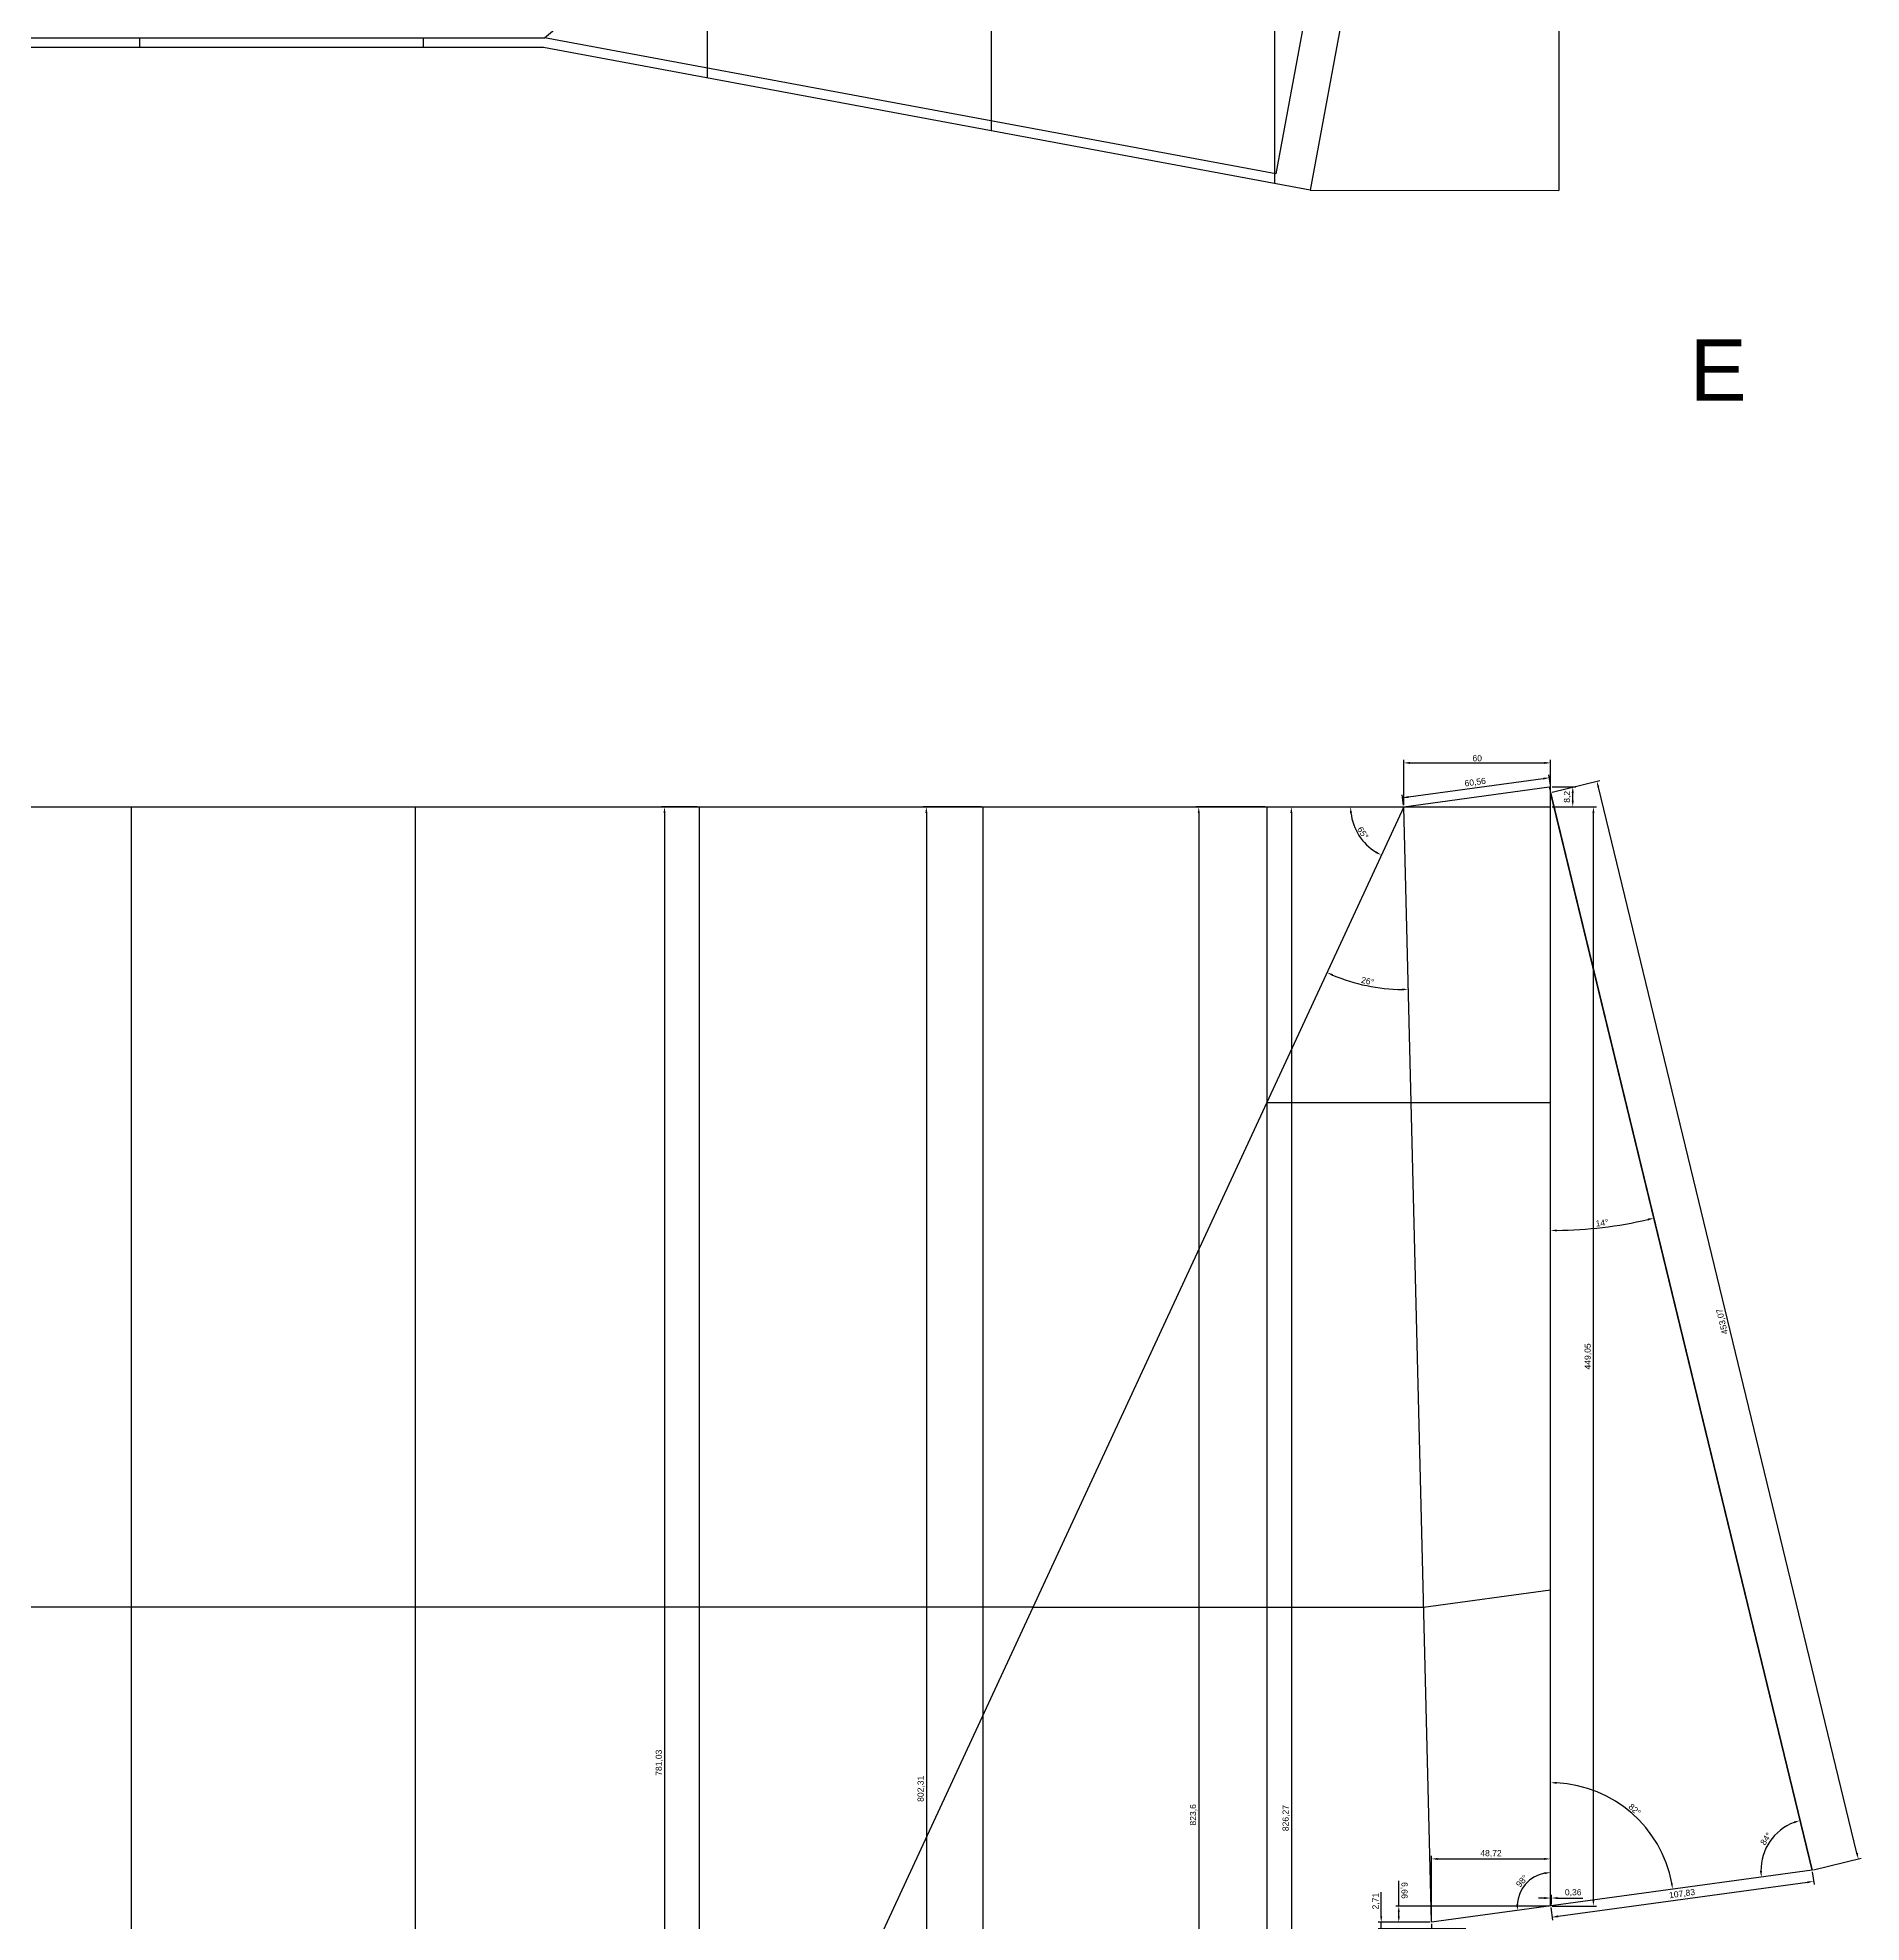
# Model space of a CAD drawing. Header units: millimetres. Extents: x -1487 to 2622, y -1920 to 1543.
# Drawn here: x 654 to 1400, y -1526 to -756 of the extents above; entities that cross this region are included whole.
import ezdxf

# ---------------------------------------------------------------- set-up
doc = ezdxf.new("R2010")
doc.units = ezdxf.units.MM
for name, color, linetype in [('+bryła6', 122, 'Continuous'), ('bryła5', 122, 'Continuous'), ('kalenica główna', 70, 'Continuous'), ('kalenice2', 130, 'Continuous'), ('linia zalamania', 84, 'Continuous'), ('literki', 7, 'Continuous')]:
    doc.layers.add(name, color=color, linetype=linetype)
for name, color, linetype, transparency in [('+szwy5.s', 170, 'Continuous', 0.6), ('szwy5.s', 170, 'Continuous', 0.6), ('szwy5.s-wymiary', 140, 'Continuous', 0.6)]:
    doc.layers.add(name, color=color, linetype=linetype, transparency=transparency)
doc.styles.get("Standard").update_dxf_attribs({"font": 'arial.ttf'})
doc.dimstyles.new('ISO-25', dxfattribs={"dimtxt": 2.5, "dimasz": 2.5, "dimexe": 1.25, "dimexo": 0.625, "dimtad": 1, "dimtxsty": 'Standard', "dimcen": 2.5, "dimadec": 0, "dimazin": 0, "dimtfac": 1, "dimtmove": 0, "dimatfit": 3, "dimfxl": 1, "dimarcsym": 0})

# ---------------------------------------------------------------- blocks, each defined once
blk = doc.blocks.new('*D10')
at = {"layer": 'szwy5.s-wymiary', "color": 0, "lineweight": -2, "transparency": 16777216}
blk.add_arc((1040.67, -1680.43), 49.21, 43.10639, 87.08903, dxfattribs=at)
at = {"layer": 'szwy5.s-wymiary', "color": 0, "transparency": 16777216}
for points in [[(1043.16, -1631.7), (1043.18, -1630.86), (1040.67, -1631.22)], [(1076.91, -1646.52), (1076.28, -1647.08), (1078.26, -1648.67)]]:
    blk.add_solid(points, dxfattribs=at)
at = {"layer": 'szwy5.s-wymiary', "color": 0, "transparency": 16777216, "insert": (1060.59, -1637.52), "char_height": 2.5, "attachment_point": 5, "rotation": 155.09771}
blk.add_mtext('50°', dxfattribs=at)
blk = doc.blocks.new('*D13')
at = {"layer": 'szwy5.s-wymiary', "color": 0, "lineweight": -2, "transparency": 16777216}
for p, q in [((1270.17, -1515.65), (1267.67, -1515.65)), ((1272.67, -1518.29), (1272.67, -1514.4)), ((1272.67, -1515.65), (1273.02, -1515.65)), ((1273.02, -1518.24), (1273.02, -1514.4)), ((1275.52, -1515.65), (1285.77, -1515.65))]:
    blk.add_line(p, q, dxfattribs=at)
at = {"layer": 'szwy5.s-wymiary', "color": 0, "transparency": 16777216}
for points in [[(1270.17, -1515.23), (1270.17, -1516.07), (1272.67, -1515.65)], [(1275.52, -1515.23), (1275.52, -1516.07), (1273.02, -1515.65)]]:
    blk.add_solid(points, dxfattribs=at)
at = {"layer": 'szwy5.s-wymiary', "color": 0, "transparency": 16777216, "insert": (1281.9, -1513.52), "char_height": 2.5, "attachment_point": 5, "rotation": 0}
blk.add_mtext('0,36', dxfattribs=at)
blk = doc.blocks.new('*D14')
at = {"layer": 'szwy5.s-wymiary', "color": 0, "lineweight": -2, "transparency": 16777216}
blk.add_arc((1272.67, -1518.91), 13.65, 100.50836, 177.27055, dxfattribs=at)
at = {"layer": 'szwy5.s-wymiary', "color": 0, "transparency": 16777216}
for points in [[(1270.14, -1505.08), (1270.22, -1505.91), (1272.67, -1505.26)], [(1259.45, -1518.24), (1258.62, -1518.28), (1259.14, -1520.76)]]:
    blk.add_solid(points, dxfattribs=at)
at = {"layer": 'szwy5.s-wymiary', "color": 0, "transparency": 16777216, "insert": (1260.95, -1508.69), "char_height": 2.5, "attachment_point": 5, "rotation": 48.88945}
blk.add_mtext('98°', dxfattribs=at)
blk = doc.blocks.new('*D15')
at = {"layer": 'szwy5.s-wymiary', "color": 0, "lineweight": -2, "transparency": 16777216}
for p, q in [((1223.95, -1524.94), (1223.95, -1498.42)), ((1226.45, -1499.67), (1270.17, -1499.67)), ((1272.67, -1518.29), (1272.67, -1498.42))]:
    blk.add_line(p, q, dxfattribs=at)
at = {"layer": 'szwy5.s-wymiary', "color": 0, "transparency": 16777216}
for points in [[(1226.45, -1499.26), (1226.45, -1500.09), (1223.95, -1499.67)], [(1270.17, -1499.26), (1270.17, -1500.09), (1272.67, -1499.67)]]:
    blk.add_solid(points, dxfattribs=at)
at = {"layer": 'szwy5.s-wymiary', "color": 0, "transparency": 16777216, "insert": (1248.31, -1497.55), "char_height": 2.5, "attachment_point": 5, "rotation": 0}
blk.add_mtext('48,72', dxfattribs=at)
blk = doc.blocks.new('*D16')
at = {"layer": 'szwy5.s-wymiary', "color": 0, "lineweight": -2, "transparency": 16777216}
for p, q in [((1210.63, -1518.91), (1210.63, -1508.66)), ((1272.04, -1518.91), (1209.38, -1518.91)), ((1210.63, -1523.07), (1210.63, -1521.41)), ((1223.32, -1525.57), (1209.38, -1525.57))]:
    blk.add_line(p, q, dxfattribs=at)
at = {"layer": 'szwy5.s-wymiary', "color": 0, "transparency": 16777216}
for points in [[(1211.04, -1521.41), (1210.21, -1521.41), (1210.63, -1518.91)], [(1211.04, -1523.07), (1210.21, -1523.07), (1210.63, -1525.57)]]:
    blk.add_solid(points, dxfattribs=at)
at = {"layer": 'szwy5.s-wymiary', "color": 0, "transparency": 16777216, "insert": (1212.75, -1512.53), "char_height": 2.5, "attachment_point": 5, "rotation": 270}
blk.add_mtext('6,66', dxfattribs=at)
blk = doc.blocks.new('*D17')
at = {"layer": 'szwy5.s-wymiary', "color": 0, "lineweight": -2, "transparency": 16777216}
blk.add_arc((1040.67, -1680.43), 22.64, 276.33038, 33.86505, dxfattribs=at)
at = {"layer": 'szwy5.s-wymiary', "color": 0, "transparency": 16777216}
for points in [[(1059.13, -1668.06), (1059.8, -1667.56), (1057.96, -1665.82)], [(1043.19, -1703.35), (1043.14, -1702.51), (1040.67, -1703.07)]]:
    blk.add_solid(points, dxfattribs=at)
at = {"layer": 'szwy5.s-wymiary', "color": 0, "transparency": 16777216, "insert": (1062.93, -1690.76), "char_height": 2.5, "attachment_point": 5, "rotation": 245.09771}
blk.add_mtext('130°', dxfattribs=at)
blk = doc.blocks.new('*D20')
at = {"layer": 'szwy5.s-wymiary', "color": 0, "lineweight": -2, "transparency": 16777216}
blk.add_arc((1272.67, -1534.51), 14.6, 179.42619, 260.1765, dxfattribs=at)
at = {"layer": 'szwy5.s-wymiary', "color": 0, "transparency": 16777216}
for points in [[(1257.65, -1534.32), (1258.48, -1534.4), (1258.31, -1531.87)], [(1270.21, -1548.48), (1270.14, -1549.31), (1272.67, -1549.11)]]:
    blk.add_solid(points, dxfattribs=at)
at = {"layer": 'szwy5.s-wymiary', "color": 0, "transparency": 16777216, "insert": (1259.99, -1545.07), "char_height": 2.5, "attachment_point": 5, "rotation": 129.80135}
blk.add_mtext('100°', dxfattribs=at)
blk = doc.blocks.new('*D21')
at = {"layer": 'szwy5.s-wymiary', "color": 0, "lineweight": -2, "transparency": 16777216}
for p, q in [((1203.46, -1523.07), (1203.46, -1513.26)), ((1223.32, -1525.57), (1202.21, -1525.57)), ((1238.08, -1528.27), (1202.21, -1528.27)), ((1203.46, -1528.27), (1203.46, -1525.57)), ((1203.46, -1530.77), (1203.46, -1533.27))]:
    blk.add_line(p, q, dxfattribs=at)
at = {"layer": 'szwy5.s-wymiary', "color": 0, "transparency": 16777216}
for points in [[(1203.04, -1523.07), (1203.87, -1523.07), (1203.46, -1525.57)], [(1203.04, -1530.77), (1203.87, -1530.77), (1203.46, -1528.27)]]:
    blk.add_solid(points, dxfattribs=at)
at = {"layer": 'szwy5.s-wymiary', "color": 0, "transparency": 16777216, "insert": (1201.33, -1516.92), "char_height": 2.5, "attachment_point": 5, "rotation": 90}
blk.add_mtext('2,71', dxfattribs=at)
blk = doc.blocks.new('*D18')
at = {"layer": 'szwy5.s-wymiary', "color": 0, "lineweight": -2, "transparency": 16777216}
for p, q in [((1223.95, -1526.19), (1223.95, -1546.25)), ((1238.7, -1528.9), (1238.7, -1546.25)), ((1226.45, -1545), (1236.2, -1545))]:
    blk.add_line(p, q, dxfattribs=at)
at = {"layer": 'szwy5.s-wymiary', "color": 0, "transparency": 16777216}
for points in [[(1226.45, -1545.41), (1226.45, -1544.58), (1223.95, -1545)], [(1236.2, -1545.41), (1236.2, -1544.58), (1238.7, -1545)]]:
    blk.add_solid(points, dxfattribs=at)
at = {"layer": 'szwy5.s-wymiary', "color": 0, "transparency": 16777216, "insert": (1231.33, -1547.12), "char_height": 2.5, "attachment_point": 5, "rotation": 180}
blk.add_mtext('14,75', dxfattribs=at)
blk = doc.blocks.new('*D31')
at = {"layer": 'szwy5.s-wymiary', "color": 0, "lineweight": -2, "transparency": 16777216}
for p, q in [((924.04, -1069.87), (909.33, -1069.87)), ((910.58, -1072.37), (910.58, -1848.4)), ((924.04, -1850.9), (909.33, -1850.9))]:
    blk.add_line(p, q, dxfattribs=at)
at = {"layer": 'szwy5.s-wymiary', "color": 0, "transparency": 16777216}
for points in [[(910.17, -1072.37), (911, -1072.37), (910.58, -1069.87)], [(910.17, -1848.4), (911, -1848.4), (910.58, -1850.9)]]:
    blk.add_solid(points, dxfattribs=at)
at = {"layer": 'szwy5.s-wymiary', "color": 0, "transparency": 16777216, "insert": (908.45, -1460.38), "char_height": 2.5, "attachment_point": 5, "rotation": 90}
blk.add_mtext('781,03', dxfattribs=at)
blk = doc.blocks.new('*D32')
at = {"layer": 'szwy5.s-wymiary', "color": 0, "lineweight": -2, "transparency": 16777216}
for p, q in [((1040.04, -1069.87), (1016.32, -1069.87)), ((1017.57, -1072.37), (1017.57, -1869.68)), ((1040.04, -1872.18), (1016.32, -1872.18))]:
    blk.add_line(p, q, dxfattribs=at)
at = {"layer": 'szwy5.s-wymiary', "color": 0, "transparency": 16777216}
for points in [[(1017.16, -1072.37), (1017.99, -1072.37), (1017.57, -1069.87)], [(1017.16, -1869.68), (1017.99, -1869.68), (1017.57, -1872.18)]]:
    blk.add_solid(points, dxfattribs=at)
at = {"layer": 'szwy5.s-wymiary', "color": 0, "transparency": 16777216, "insert": (1015.45, -1471.02), "char_height": 2.5, "attachment_point": 5, "rotation": 90}
blk.add_mtext('802,31', dxfattribs=at)
blk = doc.blocks.new('*D33')
at = {"layer": 'szwy5.s-wymiary', "color": 0, "lineweight": -2, "transparency": 16777216}
for p, q in [((1156.04, -1069.87), (1127.64, -1069.87)), ((1128.89, -1072.37), (1128.89, -1890.97)), ((1156.04, -1893.47), (1127.64, -1893.47))]:
    blk.add_line(p, q, dxfattribs=at)
at = {"layer": 'szwy5.s-wymiary', "color": 0, "transparency": 16777216}
for points in [[(1128.48, -1072.37), (1129.31, -1072.37), (1128.89, -1069.87)], [(1128.48, -1890.97), (1129.31, -1890.97), (1128.89, -1893.47)]]:
    blk.add_solid(points, dxfattribs=at)
at = {"layer": 'szwy5.s-wymiary', "color": 0, "transparency": 16777216, "insert": (1126.77, -1481.67), "char_height": 2.5, "attachment_point": 5, "rotation": 90}
blk.add_mtext('823,6', dxfattribs=at)
blk = doc.blocks.new('*D34')
at = {"layer": 'szwy5.s-wymiary', "color": 0, "lineweight": -2, "transparency": 16777216}
for p, q in [((1156.67, -1069.87), (1167.98, -1069.87)), ((1166.73, -1072.37), (1166.73, -1893.63)), ((1170.58, -1896.13), (1165.48, -1896.13))]:
    blk.add_line(p, q, dxfattribs=at)
at = {"layer": 'szwy5.s-wymiary', "color": 0, "transparency": 16777216}
for points in [[(1166.31, -1072.37), (1167.14, -1072.37), (1166.73, -1069.87)], [(1166.31, -1893.63), (1167.14, -1893.63), (1166.73, -1896.13)]]:
    blk.add_solid(points, dxfattribs=at)
at = {"layer": 'szwy5.s-wymiary', "color": 0, "transparency": 16777216, "insert": (1164.6, -1483), "char_height": 2.5, "attachment_point": 5, "rotation": 90}
blk.add_mtext('826,27', dxfattribs=at)
blk = doc.blocks.new('*D36')
at = {"layer": 'szwy5.s-wymiary', "color": 0, "lineweight": -2, "transparency": 16777216}
for p, q in [((1273.29, -1069.87), (1291.41, -1069.87)), ((1290.16, -1516.41), (1290.16, -1072.37)), ((1273.29, -1518.91), (1291.41, -1518.91))]:
    blk.add_line(p, q, dxfattribs=at)
at = {"layer": 'szwy5.s-wymiary', "color": 0, "transparency": 16777216}
for points in [[(1289.74, -1072.37), (1290.57, -1072.37), (1290.16, -1069.87)], [(1289.74, -1516.41), (1290.57, -1516.41), (1290.16, -1518.91)]]:
    blk.add_solid(points, dxfattribs=at)
at = {"layer": 'szwy5.s-wymiary', "color": 0, "transparency": 16777216, "insert": (1288.03, -1294.39), "char_height": 2.5, "attachment_point": 5, "rotation": 90}
blk.add_mtext('449,05', dxfattribs=at)
blk = doc.blocks.new('*D37')
at = {"layer": 'szwy5.s-wymiary', "color": 0, "lineweight": -2, "transparency": 16777216}
for p, q in [((1273.29, -1061.67), (1282.96, -1061.67)), ((1273.29, -1069.87), (1282.96, -1069.87)), ((1281.71, -1067.37), (1281.71, -1064.17))]:
    blk.add_line(p, q, dxfattribs=at)
at = {"layer": 'szwy5.s-wymiary', "color": 0, "transparency": 16777216}
for points in [[(1281.29, -1064.17), (1282.13, -1064.17), (1281.71, -1061.67)], [(1281.29, -1067.37), (1282.13, -1067.37), (1281.71, -1069.87)]]:
    blk.add_solid(points, dxfattribs=at)
at = {"layer": 'szwy5.s-wymiary', "color": 0, "transparency": 16777216, "insert": (1279.58, -1065.77), "char_height": 2.5, "attachment_point": 5, "rotation": 90}
blk.add_mtext('8,2', dxfattribs=at)
blk = doc.blocks.new('*D38')
at = {"layer": 'szwy5.s-wymiary', "color": 0, "lineweight": -2, "transparency": 16777216}
for p, q in [((1212.67, -1069.24), (1212.67, -1050.66)), ((1215.17, -1051.91), (1270.17, -1051.91)), ((1272.67, -1069.24), (1272.67, -1050.66))]:
    blk.add_line(p, q, dxfattribs=at)
at = {"layer": 'szwy5.s-wymiary', "color": 0, "transparency": 16777216}
for points in [[(1215.17, -1051.5), (1215.17, -1052.33), (1212.67, -1051.91)], [(1270.17, -1051.5), (1270.17, -1052.33), (1272.67, -1051.91)]]:
    blk.add_solid(points, dxfattribs=at)
at = {"layer": 'szwy5.s-wymiary', "color": 0, "transparency": 16777216, "insert": (1242.67, -1050.01), "char_height": 2.5, "attachment_point": 5}
blk.add_mtext('60', dxfattribs=at)
blk = doc.blocks.new('*D39')
at = {"layer": 'szwy5.s-wymiary', "color": 0, "lineweight": -2, "transparency": 16777216}
for p, q in [((1214.64, -1065.84), (1269.69, -1058.32)), ((1272.58, -1061.05), (1271.99, -1056.74)), ((1212.58, -1069.25), (1211.99, -1064.94))]:
    blk.add_line(p, q, dxfattribs=at)
at = {"layer": 'szwy5.s-wymiary', "color": 0, "transparency": 16777216}
for points in [[(1269.63, -1057.91), (1269.74, -1058.73), (1272.16, -1057.98)], [(1214.58, -1065.43), (1214.7, -1066.25), (1212.16, -1066.18)]]:
    blk.add_solid(points, dxfattribs=at)
at = {"layer": 'szwy5.s-wymiary', "color": 0, "transparency": 16777216, "insert": (1241.87, -1059.97), "char_height": 2.5, "attachment_point": 5, "rotation": 7.77891}
blk.add_mtext('60,56', dxfattribs=at)
blk = doc.blocks.new('*D40')
at = {"layer": 'szwy5.s-wymiary', "color": 0, "lineweight": -2, "transparency": 16777216}
for p, q in [((1273.27, -1063.87), (1292.8, -1059.14)), ((1397.83, -1497.3), (1292.17, -1061.86)), ((1380.11, -1504.17), (1399.64, -1499.43))]:
    blk.add_line(p, q, dxfattribs=at)
at = {"layer": 'szwy5.s-wymiary', "color": 0, "transparency": 16777216}
for points in [[(1291.77, -1061.96), (1292.58, -1061.76), (1291.58, -1059.43)], [(1397.43, -1497.4), (1398.24, -1497.2), (1398.42, -1499.73)]]:
    blk.add_solid(points, dxfattribs=at)
at = {"layer": 'szwy5.s-wymiary', "color": 0, "transparency": 16777216, "insert": (1342.93, -1280.08), "char_height": 2.5, "attachment_point": 5, "rotation": 103.63929}
blk.add_mtext('453,07', dxfattribs=at)
blk = doc.blocks.new('*D41')
at = {"layer": 'szwy5.s-wymiary', "color": 0, "lineweight": -2, "transparency": 16777216}
for p, q in [((1379.59, -1504.94), (1380.3, -1510.1)), ((1275.76, -1523.12), (1377.65, -1509.2)), ((1272.75, -1519.53), (1273.46, -1524.69))]:
    blk.add_line(p, q, dxfattribs=at)
at = {"layer": 'szwy5.s-wymiary', "color": 0, "transparency": 16777216}
for points in [[(1377.59, -1508.79), (1377.71, -1509.61), (1380.13, -1508.86)], [(1275.71, -1522.71), (1275.82, -1523.53), (1273.29, -1523.46)]]:
    blk.add_solid(points, dxfattribs=at)
at = {"layer": 'szwy5.s-wymiary', "color": 0, "transparency": 16777216, "insert": (1326.42, -1514.05), "char_height": 2.5, "attachment_point": 5, "rotation": 7.77891}
blk.add_mtext('107,83', dxfattribs=at)
blk = doc.blocks.new('*D49')
at = {"layer": 'szwy5.s-wymiary', "color": 0, "lineweight": -2, "transparency": 16777216}
blk.add_arc((858.17, -1834.63), 29.2, 45.10229, 60.22338, dxfattribs=at)
at = {"layer": 'szwy5.s-wymiary', "color": 0, "transparency": 16777216}
for points in [[(872.48, -1809.65), (872.86, -1808.91), (870.45, -1808.14)], [(879.08, -1813.66), (878.47, -1814.23), (880.47, -1815.78)]]:
    blk.add_solid(points, dxfattribs=at)
at = {"layer": 'szwy5.s-wymiary', "color": 0, "transparency": 16777216, "insert": (877.03, -1809.9), "char_height": 2.5, "attachment_point": 5, "rotation": 322.66283}
blk.add_mtext('25°', dxfattribs=at)
blk = doc.blocks.new('*D50')
at = {"layer": 'szwy5.s-wymiary', "color": 0, "lineweight": -2, "transparency": 16777216}
blk.add_arc((858.17, -1834.63), 13.21, 75.98867, 169.14157, dxfattribs=at)
at = {"layer": 'szwy5.s-wymiary', "color": 0, "transparency": 16777216}
for points in [[(861.5, -1821.42), (861.23, -1822.2), (863.72, -1822.64)], [(845.61, -1832.18), (844.78, -1832.1), (844.96, -1834.63)]]:
    blk.add_solid(points, dxfattribs=at)
at = {"layer": 'szwy5.s-wymiary', "color": 0, "transparency": 16777216, "insert": (850.03, -1821.89), "char_height": 2.5, "attachment_point": 5, "rotation": 32.56512}
blk.add_mtext('115°', dxfattribs=at)
blk = doc.blocks.new('*D51')
at = {"layer": 'szwy5.s-wymiary', "color": 0, "lineweight": -2, "transparency": 16777216}
blk.add_arc((351.17, -1834.63), 7.6, 18.92157, 95.94819, dxfattribs=at)
at = {"layer": 'szwy5.s-wymiary', "color": 0, "transparency": 16777216}
for points in [[(350.49, -1827.47), (350.27, -1826.66), (347.97, -1827.73)], [(358.77, -1832.09), (357.95, -1832.23), (358.77, -1834.63)]]:
    blk.add_solid(points, dxfattribs=at)
at = {"layer": 'szwy5.s-wymiary', "color": 0, "transparency": 16777216, "insert": (356.28, -1826.62), "char_height": 2.5, "attachment_point": 5, "rotation": 327.43488}
blk.add_mtext('115°', dxfattribs=at)
blk = doc.blocks.new('*D54')
at = {"layer": 'szwy5.s-wymiary', "color": 0, "lineweight": -2, "transparency": 16777216}
blk.add_arc((-3.33, -1069.87), 106.27, 296.21769, 358.65207, dxfattribs=at)
at = {"layer": 'szwy5.s-wymiary', "color": 0, "transparency": 16777216}
for points in [[(102.49, -1072.36), (103.32, -1072.37), (102.94, -1069.87)], [(43.79, -1165.58), (43.43, -1164.83), (41.36, -1166.28)]]:
    blk.add_solid(points, dxfattribs=at)
at = {"layer": 'szwy5.s-wymiary', "color": 0, "transparency": 16777216, "insert": (84.63, -1126.04), "char_height": 2.5, "attachment_point": 5, "rotation": 57.43488}
blk.add_mtext('65°', dxfattribs=at)
blk = doc.blocks.new('*D57')
at = {"layer": 'szwy5.s-wymiary', "color": 0, "lineweight": -2, "transparency": 16777216}
blk.add_arc((1212.67, -1069.87), 21.74, 186.59116, 238.53908, dxfattribs=at)
at = {"layer": 'szwy5.s-wymiary', "color": 0, "transparency": 16777216}
for points in [[(1190.65, -1072.39), (1191.48, -1072.34), (1190.92, -1069.87)], [(1201.51, -1088.05), (1201.12, -1088.78), (1203.52, -1089.59)]]:
    blk.add_solid(points, dxfattribs=at)
at = {"layer": 'szwy5.s-wymiary', "color": 0, "transparency": 16777216, "insert": (1195.94, -1080.55), "char_height": 2.5, "attachment_point": 5, "rotation": 302.56512}
blk.add_mtext('65°', dxfattribs=at)
blk = doc.blocks.new('*D58')
at = {"layer": 'szwy5.s-wymiary', "color": 0, "lineweight": -2, "transparency": 16777216}
blk.add_arc((1212.67, -1069.87), 74.6, 247.05035, 269.49826, dxfattribs=at)
at = {"layer": 'szwy5.s-wymiary', "color": 0, "transparency": 16777216}
for points in [[(1183.41, -1138.95), (1183.75, -1138.18), (1181.29, -1137.55)], [(1212.01, -1144.05), (1212.02, -1144.88), (1214.51, -1144.45)]]:
    blk.add_solid(points, dxfattribs=at)
at = {"layer": 'szwy5.s-wymiary', "color": 0, "transparency": 16777216, "insert": (1197.89, -1141.05), "char_height": 2.5, "attachment_point": 5, "rotation": 348.27431}
blk.add_mtext('26°', dxfattribs=at)
blk = doc.blocks.new('*D59')
at = {"layer": 'szwy5.s-wymiary', "color": 0, "lineweight": -2, "transparency": 16777216}
blk.add_arc((1272.67, -1064.02), 178.92, 270.8006, 282.8387, dxfattribs=at)
at = {"layer": 'szwy5.s-wymiary', "color": 0, "transparency": 16777216}
for points in [[(1312.33, -1238.06), (1312.52, -1238.87), (1314.86, -1237.89)], [(1275.17, -1243.34), (1275.16, -1242.5), (1272.67, -1242.94)]]:
    blk.add_solid(points, dxfattribs=at)
at = {"layer": 'szwy5.s-wymiary', "color": 0, "transparency": 16777216, "insert": (1293.69, -1239.81), "char_height": 2.5, "attachment_point": 5, "rotation": 6.81965}
blk.add_mtext('14°', dxfattribs=at)
blk = doc.blocks.new('*D60')
at = {"layer": 'szwy5.s-wymiary', "color": 0, "lineweight": -2, "transparency": 16777216}
blk.add_arc((1379.51, -1504.32), 20.89, 110.49876, 180.91943, dxfattribs=at)
at = {"layer": 'szwy5.s-wymiary', "color": 0, "transparency": 16777216}
for points in [[(1372.07, -1484.35), (1372.31, -1485.14), (1374.58, -1484.01)], [(1359.03, -1504.62), (1358.2, -1504.68), (1358.8, -1507.15)]]:
    blk.add_solid(points, dxfattribs=at)
at = {"layer": 'szwy5.s-wymiary', "color": 0, "transparency": 16777216, "insert": (1360.67, -1491.47), "char_height": 2.5, "attachment_point": 5, "rotation": 55.7091}
blk.add_mtext('84°', dxfattribs=at)
blk = doc.blocks.new('*D61')
at = {"layer": 'szwy5.s-wymiary', "color": 0, "lineweight": -2, "transparency": 16777216}
blk.add_arc((1272.67, -1518.91), 50.38, 10.6225, 87.15641, dxfattribs=at)
at = {"layer": 'szwy5.s-wymiary', "color": 0, "transparency": 16777216}
for points in [[(1275.16, -1469.01), (1275.18, -1468.18), (1272.67, -1468.53)], [(1322.59, -1509.56), (1321.77, -1509.69), (1322.58, -1512.09)]]:
    blk.add_solid(points, dxfattribs=at)
at = {"layer": 'szwy5.s-wymiary', "color": 0, "transparency": 16777216, "insert": (1307.04, -1479.52), "char_height": 2.5, "attachment_point": 5, "rotation": 318.88945}
blk.add_mtext('82°', dxfattribs=at)

msp = doc.modelspace()

# ---------------------------------------------------------------- linework, layer by layer
at = {"layer": '+bryła6', "transparency": 33554687, "extrusion": (0.398949, 0.723319, 0.563604)}
msp.add_line((861.5, -755.646, 0), (1227.297, -451.401, 0), dxfattribs=at)
at = {"layer": '+bryła6', "transparency": 33554687, "extrusion": (0.135099, 0.726413, 0.673849)}
msp.add_line((1227.297, -451.401, 0), (1160.375, -811.231, 0), dxfattribs=at)
at = {"layer": '+bryła6', "transparency": 33554687, "extrusion": (5.27343e-10, 0.413554, 0.91048)}
msp.add_line((354.5, -755.646), (861.5, -755.646, 0), dxfattribs=at)
at = {"layer": '+bryła6', "transparency": 33554687, "extrusion": (-4.55093e-11, 5.8132e-12, -1)}
msp.add_line((1160.375, -811.231, 0), (861.5, -755.646, 0), dxfattribs=at)
at = {"layer": '+szwy5.s', "transparency": 33554687}
for p, q in [((1242.044, -454.144, 0), (1174.391, -817.906, 0)), ((1160, -815.23), (1160, -507.374, 0)), ((861.131, -759.646, 0), (354.869, -759.646)), ((696, -755.646, 0), (696, -759.646, 0)), ((812, -755.646, 0), (812, -759.646, 0)), ((1174.391, -817.906, 0), (861.131, -759.646, 0))]:
    msp.add_line(p, q, dxfattribs=at)
at = {"layer": '+szwy5.s', "transparency": 33554559, "extrusion": (-0.564058, 0.678173, 0.471084)}
msp.add_line((1276, -480.802, 0), (1276, -818.02, 0), dxfattribs=at)
at = {"layer": '+szwy5.s', "transparency": 33554687, "extrusion": (-3.55295e-11, -8.04759e-12, -1)}
for p, q in [((1044, -603.855, 0), (1044, -793.656, 0)), ((928, -700.335, 0), (928, -772.082, 0))]:
    msp.add_line(p, q, dxfattribs=at)
at = {"layer": '+szwy5.s', "transparency": 33554559, "extrusion": (-3.55295e-11, -8.04759e-12, -1)}
msp.add_line((1174.391, -817.906, 0), (1276, -818.02, 0), dxfattribs=at)
at = {"layer": 'bryła5', "transparency": 33554687, "extrusion": (-0.009492, 0.069485, 0.997538)}
for p, q in [((1272.115, -1061.746), (1379.505, -1504.318, 0)), ((1379.505, -1504.318, 0), (1223.95, -1525.568, 0))]:
    msp.add_line(p, q, dxfattribs=at)
at = {"layer": 'bryła5', "transparency": 33554687, "extrusion": (0.67437, 0.086417, 0.733319)}
msp.add_line((1223.95, -1525.568, 0), (1212.667, -1069.867), dxfattribs=at)
at = {"layer": 'kalenica główna'}
msp.add_line((1212.667, -1069.867), (1272.115, -1061.746), dxfattribs=at)
at = {"layer": 'kalenica główna', "extrusion": (1.86035e-14, 0.912703, -0.408624)}
msp.add_line((-3.333, -1069.867), (1272.667, -1069.867), dxfattribs=at)
at = {"layer": 'kalenice2', "transparency": 33554687, "extrusion": (4.46573e-11, -6.75065e-11, -1)}
msp.add_line((1220.763, -1396.867, 0), (1272.667, -1389.777, 0), dxfattribs=at)
at = {"layer": 'kalenice2', "transparency": 33554687, "extrusion": (1.03666e-13, -2.61458e-14, -1)}
msp.add_line((1061.088, -1396.867, 0), (148.245, -1396.867), dxfattribs=at)
at = {"layer": 'kalenice2', "transparency": 33554687, "extrusion": (-5.53741e-11, -4.71786e-11, -1)}
msp.add_line((1061.088, -1396.867, 0), (1220.763, -1396.867, 0), dxfattribs=at)
at = {"layer": 'linia zalamania'}
msp.add_line((1212.667, -1069.867, 0), (858.167, -1834.629), dxfattribs=at)
at = {"layer": 'szwy5.s', "transparency": 33554687, "extrusion": (1.07969e-14, 0.912703, -0.408624)}
for p, q in [((692.667, -1069.867), (692.667, -1834.629)), ((808.667, -1069.867), (808.667, -1834.629)), ((924.667, -1069.867), (924.667, -1691.168)), ((1040.667, -1069.867), (1040.667, -1440.922))]:
    msp.add_line(p, q, dxfattribs=at)
at = {"layer": 'szwy5.s', "transparency": 33554687}
for p, q in [((1156.667, -1069.867, 0), (1156.667, -1190.676, 0)), ((1156.667, -1190.676, 0), (1156.667, -1582.417, 0)), ((1156.667, -1190.676, 0), (1215.658, -1190.676, 0)), ((1215.658, -1190.676, 0), (1272.667, -1190.676, 0)), ((1040.667, -1440.922, 0), (1040.667, -1680.429, 0))]:
    msp.add_line(p, q, dxfattribs=at)
at = {"layer": 'szwy5.s', "transparency": 33554687, "extrusion": (1.04898e-11, -7.08028e-11, -1)}
for p, q in [((1212.667, -1069.867), (1272.667, -1069.867)), ((1272.667, -1518.913, 0), (1272.667, -1064.021))]:
    msp.add_line(p, q, dxfattribs=at)
at = {"layer": 'szwy5.s', "transparency": 33554687, "extrusion": (0.093364, -0.683445, 0.724007)}
msp.add_line((1379.505, -1504.318, 0), (1272.667, -1064.021), dxfattribs=at)

# ---------------------------------------------------------------- texts
at = {"layer": 'literki', "transparency": 33554687}
msp.add_text('E', height=25, dxfattribs=at).set_placement((1329.502, -903.916))

# ---------------------------------------------------------------- dimensions: what is measured, and where the dimension line sits
at = {"layer": 'szwy5.s-wymiary', "transparency": 33554687}
dim = msp.add_linear_dim(base=(1272.667, -1051.914), p1=(1212.667, -1069.867), p2=(1272.667, -1069.867), dimstyle='ISO-25', dxfattribs=at)
dim.commit()
dim.dimension.update_dxf_attribs({"geometry": '*D38', "text_midpoint": (1242.667, -1050.013)})
for base, p1, p2, angle, picture, middle in [((1272.163, -1057.983), (1212.667, -1069.867), (1272.667, -1061.671), 7.778906, '*D39', (1241.875, -1059.973, 0)), ((1291.583, -1059.431), (1379.505, -1504.318, 0), (1272.667, -1064.021), 103.63929, '*D40', (1342.934, -1280.081, 0)), ((1281.71, -1061.671), (1272.667, -1069.867), (1272.667, -1061.671), 90, '*D37', (1279.582, -1065.769)), ((910.582, -1850.897), (924.667, -1069.867), (924.667, -1850.897, 0), 90, '*D31', (908.455, -1460.382)), ((1017.5729, -1872.1816), (1040.6667, -1069.8671), (1040.6667, -1872.1816, 0), 90, '*D32', (1015.4455, -1471.0243)), ((1128.893, -1893.466), (1156.667, -1069.867, 0), (1156.667, -1893.466, 0), 90, '*D33', (1126.765, -1481.666)), ((1166.725, -1896.134), (1156.042, -1069.867), (1171.207, -1896.134, 0), 90, '*D34', (1164.598, -1483)), ((1290.157, -1069.867), (1272.667, -1518.913, 0), (1272.667, -1069.867), 90, '*D36', (1288.03, -1294.39)), ((1380.126, -1508.861, 0), (1272.667, -1518.913, 0), (1379.505, -1504.318, 0), 7.778906, '*D41', (1326.419, -1514.051, 0))]:
    dim = msp.add_linear_dim(base=base, p1=p1, p2=p2, angle=angle, dimstyle='ISO-25', dxfattribs=at)
    dim.commit()
    dim.dimension.update_dxf_attribs({"geometry": picture, "text_midpoint": middle})
for base, line1, line2, picture, middle in [((357.135, -1829.916), ((351.167, -1834.629), (858.167, -1834.629)), ((-3.333, -1069.867), (351.167, -1834.629)), '*D51', (356.283, -1826.617)), ((73.853, -1142.91), ((-3.333, -1069.867), (1272.667, -1069.867)), ((-3.333, -1069.867), (351.167, -1834.629)), '*D54', (84.625, -1126.043)), ((1192.465, -1077.91), ((1212.667, -1069.867, 0), (858.167, -1834.629)), ((-3.333, -1069.867), (1272.667, -1069.867)), '*D57', (1195.944, -1080.547)), ((855.1, -1821.778), ((1212.667, -1069.867, 0), (858.167, -1834.629)), ((351.167, -1834.629), (858.167, -1834.629)), '*D50', (850.032, -1821.892)), ((877.513, -1812.756), ((1212.667, -1069.867, 0), (858.167, -1834.629)), ((858.167, -1834.629, 0), (1223.95, -1525.568, 0)), '*D49', (877.03, -1809.9)), ((1191.969, -1141.542), ((1223.95, -1525.568, 0), (1212.667, -1069.867)), ((1212.667, -1069.867, 0), (858.167, -1834.629)), '*D58', (1197.892, -1141.052)), ((1365.609, -1488.714), ((1379.505, -1504.318, 0), (1272.667, -1064.021)), ((1379.505, -1504.318, 0), (1223.95, -1525.568, 0)), '*D60', (1360.672, -1491.475)), ((1313.84, -1489.883), ((1379.505, -1504.318, 0), (1223.95, -1525.568, 0)), ((1272.667, -1518.913, 0), (1272.667, -1064.021)), '*D61', (1307.041, -1479.523)), ((1286.849, -1242.376), ((1379.505, -1504.318, 0), (1272.667, -1064.021)), ((1272.667, -1518.913, 0), (1272.667, -1064.021)), '*D59', (1293.689, -1239.806))]:
    dim = msp.add_angular_dim_2l(base=base, line1=line1, line2=line2, dimstyle='ISO-25', dxfattribs=at)
    dim.commit()
    dim.dimension.update_dxf_attribs({"geometry": picture, "text_midpoint": middle})
at = {"layer": 'szwy5.s-wymiary', "color": 152, "true_color": 0x2776bb, "transparency": 33554687}
for base, line1, line2, picture, middle in [((1265.314, -1507.412), ((1272.667, -1518.913, 0), (1272.667, -1064.021)), ((1223.95, -1525.568, 0), (1379.505, -1504.318, 0)), '*D14', (1260.949, -1508.687, 0)), ((1067.616, -1639.252), ((1040.667, -1440.922, 0), (1040.667, -1680.429, 0)), ((858.167, -1834.629, 0), (1223.95, -1525.568, 0)), '*D10', (1060.588, -1637.517, 0)), ((1056.221, -1696.878), ((858.167, -1834.629, 0), (1223.95, -1525.568, 0)), ((1040.667, -1919.936, 0), (1040.667, -1680.429, 0)), '*D17', (1062.926, -1690.763, 0)), ((1259.235, -1540.227), ((1378.372, -1553.902, 0), (1223.95, -1525.568, 0)), ((1272.667, -1914.75, 0), (1272.667, -1534.507, 0)), '*D20', (1259.99, -1545.069, 0))]:
    dim = msp.add_angular_dim_2l(base=base, line1=line1, line2=line2, dimstyle='ISO-25', dxfattribs=at)
    dim.commit()
    dim.dimension.update_dxf_attribs({"geometry": picture, "text_midpoint": middle})
for base, p1, p2, angle, picture, middle in [((1272.667, -1499.674, 0), (1223.95, -1525.568, 0), (1272.667, -1518.913, 0), 0, '*D15', (1248.308, -1497.547, 0)), ((1210.6255, -1518.9127, 0), (1223.95, -1525.5678, 0), (1272.6667, -1518.9127, 0), 90, '*D16', (1212.7528, -1512.5348, 0)), ((1203.457, -1525.568, 0), (1238.704, -1528.275, 0), (1223.95, -1525.568, 0), 90, '*D21', (1201.33, -1516.916, 0)), ((1273.024, -1515.651, 0), (1272.667, -1518.913, 0), (1273.024, -1518.864, 0), 0, '*D13', (1281.895, -1513.523, 0)), ((1238.704, -1544.996, 0), (1223.95, -1525.568, 0), (1238.704, -1528.275, 0), 180, '*D18', (1231.327, -1547.124, 0))]:
    dim = msp.add_linear_dim(base=base, p1=p1, p2=p2, angle=angle, dimstyle='ISO-25', dxfattribs=at)
    dim.commit()
    dim.dimension.update_dxf_attribs({"geometry": picture, "text_midpoint": middle})

doc.saveas('drawing.dxf')
